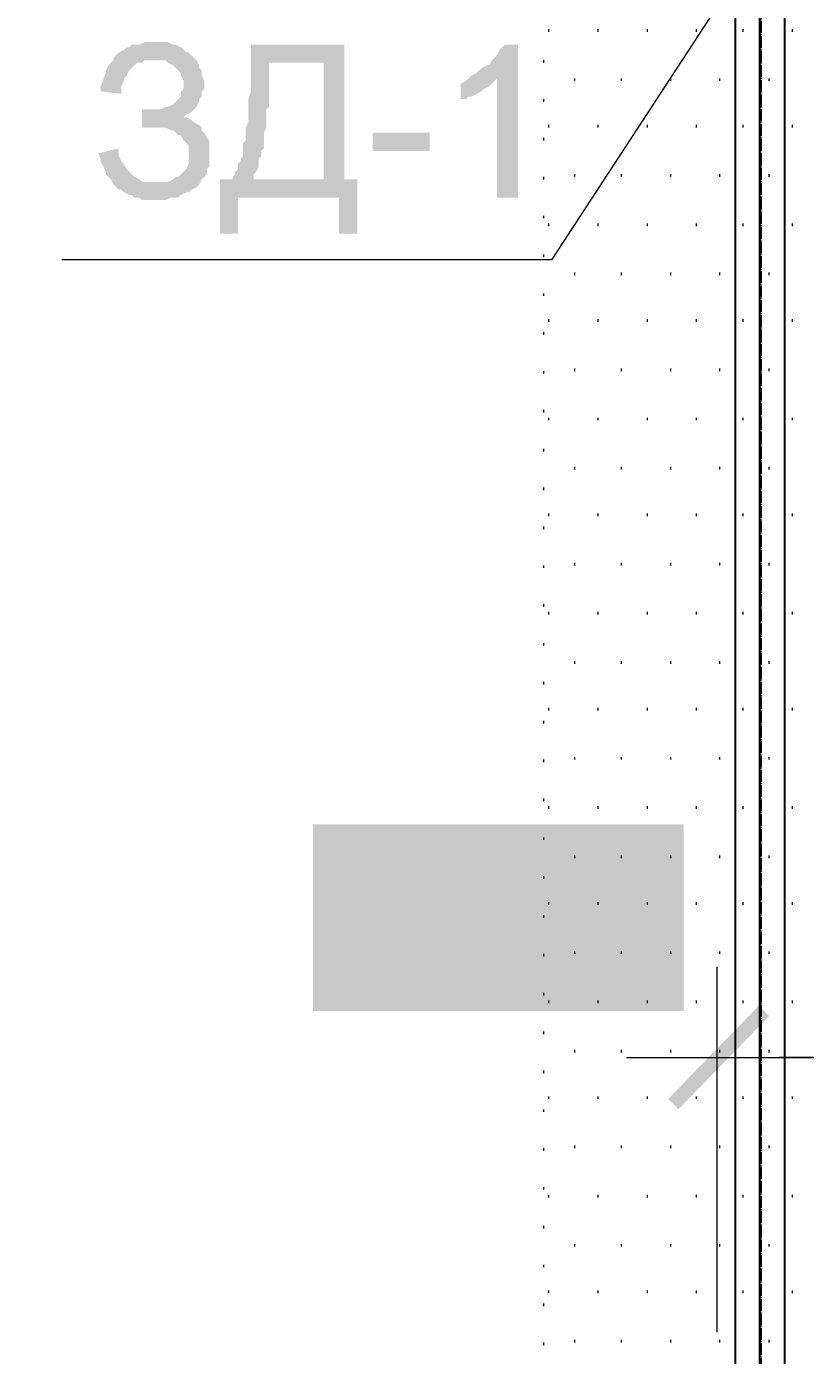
# Model space of a CAD drawing. Header units: millimetres. Extents: x -383313 to -161684, y -117025 to 99224.
# Drawn here: x -331714 to -330442, y -9663 to -7491 of the extents above; entities that cross this region are included whole.
import ezdxf

# ---------------------------------------------------------------- set-up
doc = ezdxf.new("R2010")
doc.units = ezdxf.units.MM
doc.header["$MEASUREMENT"] = 0
doc.linetypes.add('PS-GOST2.303 5', pattern=[24, 20, -1.5, 1, -1.5])
doc.layers.get('Defpoints').update_dxf_attribs({"color": 31})
for name, color, linetype in [('001__КОНСТРУКТИВ__Двери', 13, 'Continuous'), ('001__КОНСТРУКТИВ__размеры внутр.', 7, 'Continuous'), ('PDF_Geometry', 7, 'Continuous'), ('PDF_Solid Fills', 7, 'Continuous'), ('PS_Оси', 5, 'PS-GOST2.303 5')]:
    doc.layers.add(name, color=color, linetype=linetype)
doc.styles.add('PSTUDIO', font='arial.ttf')
doc.dimstyles.new('PS_TICK', dxfattribs={"dimscale": 100, "dimtxt": 2.5, "dimasz": 1, "dimexe": 2, "dimexo": 2, "dimgap": 1, "dimtad": 1, "dimdec": 0, "dimzin": 0, "dimdsep": 46, "dimtxsty": 'PSTUDIO', "dimblk": 'ARCHTICK', "dimcen": 2, "dimdle": 1.5, "dimse1": 1, "dimse2": 1, "dimadec": 0, "dimazin": 0, "dimtfac": 1, "dimtdec": 0, "dimtix": 1, "dimtmove": 1, "dimatfit": 3, "dimldrblk": 'ARCHTICK', "dimfxl": 1, "dimtolj": 1, "dimtzin": 0, "dimarcsym": 0})

# ---------------------------------------------------------------- blocks, each defined once
blk = doc.blocks.new('_ArchTick')
at = {"color": 0, "linetype": 'ByBlock', "const_width": 0.15}
blk.add_lwpolyline([(-0.5, -0.5), (0.5, 0.5)], dxfattribs=at)
blk = doc.blocks.new('*D281')
at = {"layer": '001__КОНСТРУКТИВ__размеры внутр.', "color": 0, "lineweight": -2, "ltscale": 100, "transparency": 16777216}
blk.add_line((-336984.8, -5432.1), (-336984.8, -20232.4), dxfattribs=at)
at = {"layer": 'Defpoints', "color": 0, "ltscale": 100, "transparency": 16777216}
for p in [(-330226.1, -5582.1), (-336984.8, -20082.4), (-335014.1, -20082.4)]:
    blk.add_point(p, dxfattribs=at)
at = {"layer": '001__КОНСТРУКТИВ__размеры внутр.', "color": 0, "lineweight": -2, "ltscale": 100, "transparency": 16777216, "xscale": 100, "yscale": 100, "zscale": 100}
for p, rotation in [((-336984.8, -5582.1), 90), ((-336984.8, -20082.4), 270)]:
    blk.add_blockref('_ArchTick', p, dxfattribs=dict(at, rotation=rotation))
at = {"layer": '001__КОНСТРУКТИВ__размеры внутр.', "color": 0, "ltscale": 100, "transparency": 16777216, "insert": (-337212.4, -12832.2), "char_height": 250, "attachment_point": 5, "rotation": 90, "style": 'PSTUDIO'}
blk.add_mtext('\\A1;14500', dxfattribs=at)
blk = doc.blocks.new('A$Cf5759c35')
at = {"layer": 'PDF_Solid Fills'}
for points in [[(26957.7, 10748.4), (26940.8, 10748.4), (26932.3, 10744.2), (26919.6, 10744.2), (26915.4, 10740), (26911.1, 10740), (26906.9, 10735.7), (26898.4, 10731.5), (26894.2, 10727.3), (26890, 10723), (26890, 10718.8), (26885.7, 10714.6), (26881.5, 10710.3), (26877.3, 10701.9), (26877.3, 10697.6), (26873, 10689.2), (26873, 10684.9), (26868.8, 10676.5), (26868.8, 10668), (26902.7, 10663.8), (26902.7, 10663.8), (26902.7, 10668), (26902.7, 10676.5), (26906.9, 10684.9), (26906.9, 10689.2), (26911.1, 10693.4), (26915.4, 10701.9), (26919.6, 10706.1), (26923.8, 10710.3), (26928.1, 10714.6), (26936.5, 10714.6), (26940.8, 10718.8), (26949.2, 10718.8), (26957.7, 10718.8), (27021.2, 10723), (27017, 10727.3), (27012.7, 10731.5), (27008.5, 10731.5), (27004.3, 10735.7), (27000, 10740), (26991.6, 10744.2), (26987.3, 10744.2), (26978.9, 10748.4), (26970.4, 10748.4), (26966.2, 10748.4)], [(27266.7, 10744.2), (27232.9, 10714.6), (27232.9, 10524.1), (27063.5, 10524.1), (27063.5, 10435.2), (27093.2, 10435.2), (27093.2, 10494.4), (27258.3, 10494.4), (27287.9, 10524.1), (27266.7, 10524.1)], [(27266.7, 10744.2), (27114.3, 10744.2), (27114.3, 10706.1), (27114.3, 10706.1), (27114.3, 10693.4), (27114.3, 10684.9), (27114.3, 10676.5), (27114.3, 10668), (27110.1, 10655.3), (27110.1, 10646.8), (27110.1, 10638.4), (27110.1, 10629.9), (27110.1, 10625.7), (27110.1, 10617.2), (27105.9, 10608.7), (27105.9, 10600.3), (27105.9, 10596), (27105.9, 10587.6), (27101.6, 10583.3), (27101.6, 10574.9), (27101.6, 10570.6), (27101.6, 10562.2), (27097.4, 10557.9), (27097.4, 10553.7), (27093.2, 10549.5), (27093.2, 10545.2), (27093.2, 10541), (27088.9, 10536.8), (27088.9, 10532.5), (27084.7, 10528.3), (27084.7, 10524.1), (27118.6, 10524.1), (27118.6, 10528.3), (27118.6, 10532.5), (27122.8, 10536.8), (27127, 10545.2), (27127, 10549.5), (27127, 10557.9), (27131.3, 10562.2), (27131.3, 10570.6), (27135.5, 10574.9), (27135.5, 10583.3), (27135.5, 10591.8), (27135.5, 10600.3), (27139.7, 10608.7), (27139.7, 10613), (27139.7, 10621.4), (27139.7, 10629.9), (27139.7, 10638.4), (27144, 10642.6), (27144, 10651.1), (27144, 10659.5), (27144, 10668), (27144, 10672.2), (27144, 10680.7), (27144, 10684.9), (27144, 10693.4), (27144, 10697.6), (27144, 10701.9), (27144, 10714.6), (27232.9, 10714.6)], [(27550.4, 10744.2), (27529.2, 10744.2), (27525, 10740), (27520.7, 10735.7), (27516.5, 10727.3), (27512.3, 10723), (27508, 10718.8), (27503.8, 10710.3), (27499.6, 10710.3), (27491.1, 10706.1), (27486.9, 10701.9), (27482.6, 10697.6), (27474.2, 10693.4), (27516.5, 10689.2), (27516.5, 10494.4), (27550.4, 10494.4)], [(27021.2, 10723), (26957.7, 10718.8), (26974.6, 10718.8), (26978.9, 10714.6), (26987.3, 10710.3), (26991.6, 10706.1), (26995.8, 10701.9), (27000, 10697.6), (27000, 10693.4), (27004.3, 10684.9), (27004.3, 10680.7), (27004.3, 10672.2), (27000, 10668), (27000, 10659.5), (26995.8, 10655.3), (26991.6, 10651.1), (26987.3, 10646.8), (26978.9, 10642.6), (26974.6, 10642.6), (26974.6, 10642.6), (26966.2, 10638.4), (26961.9, 10638.4), (26953.5, 10638.4), (26945, 10638.4), (26936.5, 10638.4), (26936.5, 10608.7), (26953.5, 10608.7), (26961.9, 10608.7), (26966.2, 10608.7), (26974.6, 10608.7), (26983.1, 10604.5), (26987.3, 10604.5), (26991.6, 10600.3), (26995.8, 10596), (27000, 10596), (27004.3, 10587.6), (27008.5, 10583.3), (27012.7, 10579.1), (27012.7, 10570.6), (27012.7, 10566.4), (27012.7, 10562.2), (27012.7, 10553.7), (27012.7, 10549.5), (27008.5, 10541), (27004.3, 10536.8), (27000, 10532.5), (26995.8, 10528.3), (26991.6, 10528.3), (26987.3, 10524.1), (26978.9, 10519.8), (26970.4, 10519.8), (26966.2, 10519.8), (26957.7, 10519.8), (26890, 10515.6), (26894.2, 10511.4), (26898.4, 10507.1), (26902.7, 10507.1), (26906.9, 10502.9), (26915.4, 10498.7), (26919.6, 10498.7), (26923.8, 10494.4), (26932.3, 10494.4), (26936.5, 10490.2), (26945, 10490.2), (26949.2, 10490.2), (26957.7, 10490.2), (26961.9, 10490.2), (26970.4, 10490.2), (26974.6, 10490.2), (26983.1, 10494.4), (26991.6, 10494.4), (26995.8, 10494.4), (27000, 10498.7), (27008.5, 10502.9), (27012.7, 10502.9), (27017, 10507.1), (27025.4, 10511.4), (27025.4, 10511.4), (27029.7, 10515.6), (27033.9, 10524.1), (27038.1, 10528.3), (27042.4, 10532.5), (27042.4, 10541), (27046.6, 10545.2), (27046.6, 10553.7), (27046.6, 10557.9), (27046.6, 10566.4), (27046.6, 10566.4), (27046.6, 10574.9), (27046.6, 10579.1), (27046.6, 10587.6), (27042.4, 10591.8), (27038.1, 10600.3), (27033.9, 10604.5), (27033.9, 10608.7), (27029.7, 10613), (27021.2, 10617.2), (27017, 10621.4), (27008.5, 10625.7), (27004.3, 10625.7), (27004.3, 10625.7), (27008.5, 10629.9), (27017, 10634.1), (27021.2, 10638.4), (27025.4, 10642.6), (27029.7, 10651.1), (27029.7, 10655.3), (27033.9, 10659.5), (27033.9, 10668), (27038.1, 10672.2), (27038.1, 10680.7), (27038.1, 10684.9), (27033.9, 10693.4), (27033.9, 10701.9), (27029.7, 10706.1), (27029.7, 10710.3), (27025.4, 10718.8)], [(27474.2, 10693.4), (27469.9, 10689.2), (27465.7, 10684.9), (27457.2, 10680.7), (27457.2, 10651.1), (27457.2, 10655.3), (27465.7, 10655.3), (27469.9, 10659.5), (27474.2, 10659.5), (27482.6, 10663.8), (27491.1, 10668), (27491.1, 10668), (27495.3, 10672.2), (27503.8, 10676.5), (27508, 10680.7), (27512.3, 10684.9), (27516.5, 10689.2)], [(26898.4, 10574.9), (26864.6, 10566.4), (26868.8, 10557.9), (26868.8, 10553.7), (26873, 10545.2), (26877.3, 10536.8), (26877.3, 10532.5), (26881.5, 10528.3), (26885.7, 10524.1), (26890, 10515.6), (26957.7, 10519.8), (26949.2, 10519.8), (26945, 10519.8), (26936.5, 10519.8), (26932.3, 10524.1), (26923.8, 10528.3), (26919.6, 10532.5), (26915.4, 10536.8), (26915.4, 10536.8), (26911.1, 10541), (26906.9, 10549.5), (26902.7, 10553.7), (26898.4, 10562.2), (26898.4, 10566.4)], [(27330.2, 9444.6), (27309.1, 9444.6), (27300.6, 9440.3), (27296.4, 9440.3), (27287.9, 9436.1), (27283.7, 9436.1), (27279.4, 9431.9), (27275.2, 9427.6), (27271, 9423.4), (27266.7, 9419.2), (27262.5, 9414.9), (27258.3, 9406.5), (27254, 9402.2), (27254, 9393.8), (27249.8, 9389.5), (27249.8, 9381.1), (27249.8, 9372.6), (27279.4, 9368.4), (27279.4, 9376.8), (27283.7, 9385.3), (27283.7, 9389.5), (27287.9, 9398), (27292.1, 9402.2), (27296.4, 9406.5), (27296.4, 9410.7), (27304.8, 9414.9), (27309.1, 9414.9), (27313.3, 9419.2), (27321.8, 9419.2), (27330.2, 9419.2), (27393.7, 9419.2), (27385.3, 9427.6), (27385.3, 9427.6), (27381, 9431.9), (27376.8, 9431.9), (27372.6, 9436.1), (27364.1, 9440.3), (27359.9, 9440.3), (27351.4, 9444.6), (27347.2, 9444.6), (27338.7, 9444.6)], [(27596.9, 9440.3), (27469.9, 9440.3), (27448.8, 9313.3), (27478.4, 9309.1), (27478.4, 9313.3), (27482.6, 9317.6), (27491.1, 9321.8), (27495.3, 9326), (27495.3, 9326), (27499.6, 9330.3), (27508, 9330.3), (27516.5, 9334.5), (27520.7, 9334.5), (27584.2, 9338.7), (27584.2, 9338.7), (27580, 9343), (27482.6, 9343), (27495.3, 9410.7), (27596.9, 9410.7)], [(27719.7, 9444.6), (27719.7, 9444.6), (27694.3, 9444.6), (27690.1, 9440.3), (27685.8, 9440.3), (27677.4, 9436.1), (27673.1, 9431.9), (27673.1, 9431.9), (27668.9, 9427.6), (27664.7, 9419.2), (27719.7, 9419.2), (27719.7, 9419.2), (27728.2, 9419.2), (27732.4, 9419.2), (27740.9, 9414.9), (27745.1, 9410.7), (27749.3, 9406.5), (27753.6, 9398), (27753.6, 9398), (27757.8, 9393.8), (27757.8, 9389.5), (27762, 9385.3), (27762, 9381.1), (27762, 9376.8), (27766.3, 9368.4), (27766.3, 9359.9), (27766.3, 9355.7), (27766.3, 9347.2), (27766.3, 9338.7), (27766.3, 9326), (27766.3, 9317.6), (27766.3, 9317.6), (27766.3, 9304.9), (27766.3, 9296.4), (27766.3, 9287.9), (27766.3, 9279.5), (27766.3, 9275.2), (27766.3, 9266.8), (27762, 9258.3), (27762, 9254.1), (27762, 9249.8), (27757.8, 9245.6), (27757.8, 9241.4), (27753.6, 9237.1), (27753.6, 9232.9), (27749.3, 9228.7), (27740.9, 9224.4), (27736.6, 9220.2), (27732.4, 9216), (27723.9, 9216), (27719.7, 9216), (27664.7, 9211.7), (27668.9, 9207.5), (27673.1, 9203.3), (27677.4, 9199), (27685.8, 9199), (27690.1, 9194.8), (27698.5, 9194.8), (27702.8, 9190.6), (27711.2, 9190.6), (27719.7, 9190.6), (27719.7, 9190.6), (27728.2, 9190.6), (27732.4, 9190.6), (27740.9, 9194.8), (27745.1, 9194.8), (27753.6, 9199), (27757.8, 9203.3), (27762, 9203.3), (27766.3, 9207.5), (27770.5, 9211.7), (27774.7, 9216), (27779, 9220.2), (27783.2, 9228.7), (27783.2, 9232.9), (27787.4, 9241.4), (27791.7, 9245.6), (27791.7, 9249.8), (27791.7, 9254.1), (27795.9, 9258.3), (27795.9, 9266.8), (27795.9, 9271), (27795.9, 9279.5), (27800.1, 9287.9), (27800.1, 9292.2), (27800.1, 9300.6), (27800.1, 9309.1), (27800.1, 9317.6), (27800.1, 9321.8), (27800.1, 9330.3), (27800.1, 9338.7), (27800.1, 9347.2), (27800.1, 9351.4), (27795.9, 9359.9), (27795.9, 9364.1), (27795.9, 9372.6), (27795.9, 9376.8), (27791.7, 9385.3), (27791.7, 9389.5), (27787.4, 9398), (27783.2, 9402.2), (27783.2, 9410.7), (27779, 9414.9), (27779, 9414.9), (27774.7, 9419.2), (27770.5, 9423.4), (27766.3, 9431.9), (27757.8, 9436.1), (27753.6, 9436.1), (27753.6, 9440.3), (27745.1, 9440.3), (27740.9, 9444.6), (27732.4, 9444.6), (27723.9, 9444.6)], [(27393.7, 9419.2), (27330.2, 9419.2), (27347.2, 9419.2), (27351.4, 9414.9), (27359.9, 9410.7), (27364.1, 9406.5), (27364.1, 9406.5), (27368.3, 9402.2), (27372.6, 9398), (27376.8, 9389.5), (27376.8, 9385.3), (27376.8, 9376.8), (27376.8, 9372.6), (27376.8, 9364.1), (27372.6, 9359.9), (27372.6, 9351.4), (27368.3, 9347.2), (27364.1, 9338.7), (27359.9, 9338.7), (27355.6, 9334.5), (27351.4, 9330.3), (27347.2, 9326), (27342.9, 9317.6), (27338.7, 9313.3), (27334.5, 9309.1), (27326, 9304.9), (27321.8, 9300.6), (27313.3, 9292.2), (27309.1, 9287.9), (27300.6, 9283.7), (27296.4, 9275.2), (27287.9, 9271), (27283.7, 9266.8), (27279.4, 9262.5), (27275.2, 9258.3), (27271, 9254.1), (27266.7, 9249.8), (27262.5, 9245.6), (27258.3, 9241.4), (27254, 9232.9), (27254, 9228.7), (27249.8, 9220.2), (27245.6, 9216), (27245.6, 9216), (27245.6, 9207.5), (27245.6, 9203.3), (27241.3, 9194.8), (27410.7, 9194.8), (27410.7, 9224.4), (27287.9, 9224.4), (27287.9, 9224.4), (27287.9, 9228.7), (27292.1, 9237.1), (27300.6, 9241.4), (27300.6, 9241.4), (27304.8, 9245.6), (27309.1, 9249.8), (27313.3, 9254.1), (27321.8, 9258.3), (27326, 9266.8), (27334.5, 9271), (27334.5, 9275.2), (27342.9, 9279.5), (27351.4, 9283.7), (27355.6, 9292.2), (27359.9, 9296.4), (27364.1, 9300.6), (27372.6, 9304.9), (27376.8, 9309.1), (27376.8, 9313.3), (27381, 9317.6), (27385.3, 9317.6), (27389.5, 9326), (27393.7, 9330.3), (27398, 9334.5), (27398, 9343), (27402.2, 9347.2), (27402.2, 9351.4), (27406.4, 9355.7), (27406.4, 9364.1), (27406.4, 9368.4), (27406.4, 9376.8), (27406.4, 9376.8), (27406.4, 9385.3), (27406.4, 9389.5), (27406.4, 9398), (27402.2, 9402.2), (27398, 9410.7), (27398, 9414.9)], [(27664.7, 9419.2), (27660.4, 9414.9), (27656.2, 9410.7), (27652, 9402.2), (27647.7, 9398), (27647.7, 9389.5), (27643.5, 9389.5), (27643.5, 9381.1), (27643.5, 9376.8), (27639.3, 9368.4), (27639.3, 9364.1), (27639.3, 9355.7), (27639.3, 9351.4), (27639.3, 9343), (27639.3, 9334.5), (27635, 9326), (27635, 9317.6), (27635, 9313.3), (27635, 9304.9), (27639.3, 9296.4), (27639.3, 9287.9), (27639.3, 9279.5), (27639.3, 9271), (27639.3, 9266.8), (27643.5, 9258.3), (27643.5, 9254.1), (27647.7, 9245.6), (27647.7, 9241.4), (27652, 9237.1), (27652, 9228.7), (27656.2, 9224.4), (27660.4, 9220.2), (27660.4, 9216), (27664.7, 9211.7), (27719.7, 9216), (27715.5, 9216), (27711.2, 9216), (27702.8, 9220.2), (27698.5, 9220.2), (27694.3, 9224.4), (27685.8, 9228.7), (27681.6, 9237.1), (27681.6, 9237.1), (27681.6, 9241.4), (27677.4, 9245.6), (27677.4, 9249.8), (27673.1, 9254.1), (27673.1, 9262.5), (27673.1, 9266.8), (27668.9, 9275.2), (27668.9, 9283.7), (27668.9, 9292.2), (27668.9, 9300.6), (27668.9, 9309.1), (27668.9, 9317.6), (27668.9, 9326), (27668.9, 9334.5), (27668.9, 9343), (27668.9, 9351.4), (27668.9, 9359.9), (27673.1, 9364.1), (27673.1, 9372.6), (27673.1, 9376.8), (27677.4, 9385.3), (27677.4, 9389.5), (27681.6, 9393.8), (27681.6, 9398), (27685.8, 9402.2), (27690.1, 9406.5), (27694.3, 9410.7), (27698.5, 9414.9), (27702.8, 9419.2), (27711.2, 9419.2), (27719.7, 9419.2)], [(27529.2, 9359.9), (27529.2, 9359.9), (27516.5, 9359.9), (27508, 9355.7), (27499.6, 9355.7), (27495.3, 9351.4), (27491.1, 9347.2), (27482.6, 9343), (27580, 9343), (27575.8, 9347.2), (27567.3, 9351.4), (27563.1, 9355.7), (27558.8, 9355.7), (27550.4, 9359.9), (27546.1, 9359.9), (27537.7, 9359.9)], [(27584.2, 9338.7), (27520.7, 9334.5), (27529.2, 9334.5), (27537.7, 9330.3), (27546.1, 9330.3), (27550.4, 9326), (27554.6, 9321.8), (27558.8, 9317.6), (27563.1, 9313.3), (27567.3, 9309.1), (27571.5, 9304.9), (27571.5, 9296.4), (27575.8, 9292.2), (27575.8, 9283.7), (27575.8, 9275.2), (27575.8, 9275.2), (27575.8, 9271), (27575.8, 9262.5), (27571.5, 9254.1), (27571.5, 9249.8), (27567.3, 9241.4), (27563.1, 9237.1), (27558.8, 9232.9), (27558.8, 9232.9), (27554.6, 9224.4), (27546.1, 9224.4), (27541.9, 9220.2), (27537.7, 9216), (27529.2, 9216), (27520.7, 9216), (27584.2, 9216), (27588.5, 9220.2), (27588.5, 9220.2), (27592.7, 9228.7), (27596.9, 9232.9), (27601.2, 9237.1), (27601.2, 9245.6), (27605.4, 9249.8), (27605.4, 9258.3), (27605.4, 9266.8), (27609.6, 9271), (27609.6, 9279.5), (27609.6, 9283.7), (27605.4, 9287.9), (27605.4, 9296.4), (27605.4, 9304.9), (27601.2, 9309.1), (27601.2, 9317.6), (27596.9, 9321.8), (27592.7, 9326), (27588.5, 9334.5)], [(27474.2, 9262.5), (27440.3, 9258.3), (27444.5, 9258.3), (27444.5, 9241.4), (27448.8, 9237.1), (27448.8, 9228.7), (27453, 9224.4), (27457.2, 9220.2), (27461.5, 9216), (27465.7, 9211.7), (27469.9, 9207.5), (27474.2, 9203.3), (27482.6, 9199), (27486.9, 9194.8), (27495.3, 9194.8), (27499.6, 9194.8), (27508, 9190.6), (27516.5, 9190.6), (27520.7, 9190.6), (27525, 9190.6), (27529.2, 9190.6), (27537.7, 9190.6), (27546.1, 9194.8), (27550.4, 9194.8), (27558.8, 9199), (27563.1, 9199), (27567.3, 9203.3), (27575.8, 9207.5), (27580, 9211.7), (27584.2, 9216), (27520.7, 9216), (27520.7, 9216), (27516.5, 9216), (27508, 9216), (27503.8, 9220.2), (27495.3, 9224.4), (27491.1, 9228.7), (27486.9, 9232.9), (27482.6, 9237.1), (27482.6, 9241.4), (27478.4, 9249.8), (27474.2, 9254.1)]]:
    blk.add_hatch(color=8, dxfattribs=at).paths.add_polyline_path(points)
at = {"layer": 'PDF_Geometry', "color": 8, "lineweight": 13}
for points in [[(28003.3, 11002.4), (27605.4, 10392.8), (26805.3, 10392.8)], [(27592.7, 10714.6), (27592.7, 10718.8)], [(27592.7, 10651.1), (27592.7, 10655.3)], [(27592.7, 10587.6), (27592.7, 10591.8)], [(27592.7, 10524.1), (27592.7, 10528.3)], [(27592.7, 10460.6), (27592.7, 10464.8)], [(27592.7, 10397.1), (27592.7, 10401.3)], [(27592.7, 10333.6), (27592.7, 10337.8)], [(27592.7, 10270.1), (27592.7, 10274.3)], [(27592.7, 10206.6), (27592.7, 10210.8)], [(27592.7, 10143.1), (27592.7, 10147.3)], [(27592.7, 10079.6), (27592.7, 10083.8)], [(27592.7, 10016.1), (27592.7, 10020.3)], [(27592.7, 9952.6), (27592.7, 9956.8)], [(27592.7, 9889.1), (27592.7, 9893.3)], [(27592.7, 9825.6), (27592.7, 9829.8)], [(27592.7, 9762.1), (27592.7, 9766.3)], [(27592.7, 9698.6), (27592.7, 9702.8)], [(27592.7, 9635.1), (27592.7, 9639.3)], [(27592.7, 9571.6), (27592.7, 9575.8)], [(27592.7, 9508.1), (27592.7, 9512.3)], [(27592.7, 9444.6), (27592.7, 9448.8)], [(27592.7, 9381.1), (27592.7, 9385.3)], [(27592.7, 9317.6), (27592.7, 9321.8)], [(27592.7, 9254.1), (27592.7, 9258.3)], [(27876.3, 8640.2), (27876.3, 9237.1)], [(27592.7, 9190.6), (27592.7, 9194.8)], [(27592.7, 9127.1), (27592.7, 9131.3)], [(27728.2, 9089), (28278.5, 9089)], [(28126.1, 9089), (27977.9, 9089)], [(27592.7, 9063.6), (27592.7, 9067.8)], [(27592.7, 9000.1), (27592.7, 9004.3)], [(27592.7, 8936.6), (27592.7, 8940.8)], [(27592.7, 8873.1), (27592.7, 8877.3)], [(27592.7, 8809.6), (27592.7, 8813.8)], [(27592.7, 8746.1), (27592.7, 8750.3)], [(27592.7, 8682.6), (27592.7, 8686.8)], [(27592.7, 8619.1), (27592.7, 8623.3)]]:
    blk.add_lwpolyline(points, dxfattribs=at)
at = {"layer": 'PDF_Geometry', "color": 8, "lineweight": 9}
for points in [[(27601.2, 10765.4), (27601.2, 10769.6)], [(27681.6, 10765.4), (27681.6, 10769.6)], [(27762, 10765.4), (27762, 10769.6)], [(27842.5, 10765.4), (27842.5, 10769.6)], [(27918.7, 10765.4), (27918.7, 10769.6)], [(27999.1, 10765.4), (27999.1, 10769.6)], [(27643.5, 10684.9), (27643.5, 10689.2)], [(27719.7, 10684.9), (27719.7, 10689.2)], [(27800.1, 10684.9), (27800.1, 10689.2)], [(27880.6, 10684.9), (27880.6, 10689.2)], [(27961, 10684.9), (27961, 10689.2)], [(27601.2, 10608.7), (27601.2, 10613)], [(27681.6, 10608.7), (27681.6, 10613)], [(27762, 10608.7), (27762, 10613)], [(27842.5, 10608.7), (27842.5, 10613)], [(27918.7, 10608.7), (27918.7, 10613)], [(27999.1, 10608.7), (27999.1, 10613)], [(27643.5, 10528.3), (27643.5, 10532.5)], [(27719.7, 10528.3), (27719.7, 10532.5)], [(27800.1, 10528.3), (27800.1, 10532.5)], [(27880.6, 10528.3), (27880.6, 10532.5)], [(27961, 10528.3), (27961, 10532.5)], [(27601.2, 10447.9), (27601.2, 10452.1)], [(27681.6, 10447.9), (27681.6, 10452.1)], [(27762, 10447.9), (27762, 10452.1)], [(27842.5, 10447.9), (27842.5, 10452.1)], [(27918.7, 10447.9), (27918.7, 10452.1)], [(27999.1, 10447.9), (27999.1, 10452.1)], [(27643.5, 10367.4), (27643.5, 10371.7)], [(27719.7, 10367.4), (27719.7, 10371.7)], [(27800.1, 10367.4), (27800.1, 10371.7)], [(27880.6, 10367.4), (27880.6, 10371.7)], [(27961, 10367.4), (27961, 10371.7)], [(27601.2, 10291.2), (27601.2, 10295.5)], [(27681.6, 10291.2), (27681.6, 10295.5)], [(27762, 10291.2), (27762, 10295.5)], [(27842.5, 10291.2), (27842.5, 10295.5)], [(27918.7, 10291.2), (27918.7, 10295.5)], [(27999.1, 10291.2), (27999.1, 10295.5)], [(27643.5, 10210.8), (27643.5, 10215)], [(27719.7, 10210.8), (27719.7, 10215)], [(27800.1, 10210.8), (27800.1, 10215)], [(27880.6, 10210.8), (27880.6, 10215)], [(27961, 10210.8), (27961, 10215)], [(27601.2, 10130.4), (27601.2, 10134.6)], [(27681.6, 10130.4), (27681.6, 10134.6)], [(27762, 10130.4), (27762, 10134.6)], [(27842.5, 10130.4), (27842.5, 10134.6)], [(27918.7, 10130.4), (27918.7, 10134.6)], [(27999.1, 10130.4), (27999.1, 10134.6)], [(27643.5, 10049.9), (27643.5, 10054.2)], [(27719.7, 10049.9), (27719.7, 10054.2)], [(27800.1, 10049.9), (27800.1, 10054.2)], [(27880.6, 10049.9), (27880.6, 10054.2)], [(27961, 10049.9), (27961, 10054.2)], [(27601.2, 9973.7), (27601.2, 9978)], [(27681.6, 9973.7), (27681.6, 9978)], [(27762, 9973.7), (27762, 9978)], [(27842.5, 9973.7), (27842.5, 9978)], [(27918.7, 9973.7), (27918.7, 9978)], [(27999.1, 9973.7), (27999.1, 9978)], [(27643.5, 9893.3), (27643.5, 9897.5)], [(27719.7, 9893.3), (27719.7, 9897.5)], [(27800.1, 9893.3), (27800.1, 9897.5)], [(27880.6, 9893.3), (27880.6, 9897.5)], [(27961, 9893.3), (27961, 9897.5)], [(27601.2, 9812.9), (27601.2, 9817.1)], [(27681.6, 9812.9), (27681.6, 9817.1)], [(27762, 9812.9), (27762, 9817.1)], [(27842.5, 9812.9), (27842.5, 9817.1)], [(27918.7, 9812.9), (27918.7, 9817.1)], [(27999.1, 9812.9), (27999.1, 9817.1)], [(27643.5, 9732.4), (27643.5, 9736.7)], [(27719.7, 9732.4), (27719.7, 9736.7)], [(27800.1, 9732.4), (27800.1, 9736.7)], [(27880.6, 9732.4), (27880.6, 9736.7)], [(27961, 9732.4), (27961, 9736.7)], [(27601.2, 9656.2), (27601.2, 9660.5)], [(27681.6, 9656.2), (27681.6, 9660.5)], [(27762, 9656.2), (27762, 9660.5)], [(27842.5, 9656.2), (27842.5, 9660.5)], [(27918.7, 9656.2), (27918.7, 9660.5)], [(27999.1, 9656.2), (27999.1, 9660.5)], [(27643.5, 9575.8), (27643.5, 9580)], [(27719.7, 9575.8), (27719.7, 9580)], [(27800.1, 9575.8), (27800.1, 9580)], [(27880.6, 9575.8), (27880.6, 9580)], [(27961, 9575.8), (27961, 9580)], [(27601.2, 9495.4), (27601.2, 9499.6)], [(27681.6, 9495.4), (27681.6, 9499.6)], [(27762, 9495.4), (27762, 9499.6)], [(27842.5, 9495.4), (27842.5, 9499.6)], [(27918.7, 9495.4), (27918.7, 9499.6)], [(27999.1, 9495.4), (27999.1, 9499.6)], [(27643.5, 9414.9), (27643.5, 9419.2)], [(27719.7, 9414.9), (27719.7, 9419.2)], [(27800.1, 9414.9), (27800.1, 9419.2)], [(27880.6, 9414.9), (27880.6, 9419.2)], [(27961, 9414.9), (27961, 9419.2)], [(27601.2, 9338.7), (27601.2, 9343)], [(27681.6, 9338.7), (27681.6, 9343)], [(27762, 9338.7), (27762, 9343)], [(27842.5, 9338.7), (27842.5, 9343)], [(27918.7, 9338.7), (27918.7, 9343)], [(27999.1, 9338.7), (27999.1, 9343)], [(27643.5, 9258.3), (27643.5, 9262.5)], [(27719.7, 9258.3), (27719.7, 9262.5)], [(27800.1, 9258.3), (27800.1, 9262.5)], [(27880.6, 9258.3), (27880.6, 9262.5)], [(27961, 9258.3), (27961, 9262.5)], [(27601.2, 9177.9), (27601.2, 9182.1)], [(27681.6, 9177.9), (27681.6, 9182.1)], [(27762, 9177.9), (27762, 9182.1)], [(27842.5, 9177.9), (27842.5, 9182.1)], [(27918.7, 9177.9), (27918.7, 9182.1)], [(27999.1, 9177.9), (27999.1, 9182.1)], [(27643.5, 9097.4), (27643.5, 9101.7)], [(27719.7, 9097.4), (27719.7, 9101.7)], [(27800.1, 9097.4), (27800.1, 9101.7)], [(27880.6, 9097.4), (27880.6, 9101.7)], [(27961, 9097.4), (27961, 9101.7)], [(27601.2, 9021.2), (27601.2, 9025.5)], [(27681.6, 9021.2), (27681.6, 9025.5)], [(27762, 9021.2), (27762, 9025.5)], [(27842.5, 9021.2), (27842.5, 9025.5)], [(27918.7, 9021.2), (27918.7, 9025.5)], [(27999.1, 9021.2), (27999.1, 9025.5)], [(27643.5, 8940.8), (27643.5, 8945)], [(27719.7, 8940.8), (27719.7, 8945)], [(27800.1, 8940.8), (27800.1, 8945)], [(27880.6, 8940.8), (27880.6, 8945)], [(27961, 8940.8), (27961, 8945)], [(27601.2, 8860.4), (27601.2, 8864.6)], [(27681.6, 8860.4), (27681.6, 8864.6)], [(27762, 8860.4), (27762, 8864.6)], [(27842.5, 8860.4), (27842.5, 8864.6)], [(27918.7, 8860.4), (27918.7, 8864.6)], [(27999.1, 8860.4), (27999.1, 8864.6)], [(27643.5, 8779.9), (27643.5, 8784.2)], [(27719.7, 8779.9), (27719.7, 8784.2)], [(27800.1, 8779.9), (27800.1, 8784.2)], [(27880.6, 8779.9), (27880.6, 8784.2)], [(27961, 8779.9), (27961, 8784.2)], [(27601.2, 8703.7), (27601.2, 8708)], [(27681.6, 8703.7), (27681.6, 8708)], [(27762, 8703.7), (27762, 8708)], [(27842.5, 8703.7), (27842.5, 8708)], [(27918.7, 8703.7), (27918.7, 8708)], [(27999.1, 8703.7), (27999.1, 8708)], [(27643.5, 8623.3), (27643.5, 8627.5)], [(27719.7, 8623.3), (27719.7, 8627.5)], [(27800.1, 8623.3), (27800.1, 8627.5)], [(27880.6, 8623.3), (27880.6, 8627.5)], [(27961, 8623.3), (27961, 8627.5)]]:
    blk.add_lwpolyline(points, dxfattribs=at)
at = {"layer": 'PDF_Solid Fills', "color": 8, "lineweight": 13}
for points in [[(27313.3, 10570.6), (27313.3, 10600.3), (27406.4, 10570.6), (27406.4, 10600.3)], [(27287.9, 10524.1), (27258.3, 10494.4), (27287.9, 10435.2), (27258.3, 10435.2)], [(27215.9, 9470), (27215.9, 9165.2), (27821.3, 9470)], [(27215.9, 9165.2), (27821.3, 9470), (27821.3, 9165.2)], [(27944.1, 9173.6), (27812.8, 9004.3), (27795.9, 9021.2)], [(27961, 9156.7), (27944.1, 9173.6), (27812.8, 9004.3)]]:
    blk.add_solid(points, dxfattribs=at)

msp = doc.modelspace()

# ---------------------------------------------------------------- linework, layer by layer
at = {"layer": '001__КОНСТРУКТИВ__Двери', "ltscale": 100}
msp.add_line((-330516.05882, -9832.0977), (-330516.05882, -7332.0977), dxfattribs=at)
msp.add_lwpolyline([(-330556.05882, -7332.0977), (-330476.05882, -7332.0977), (-330476.05882, -9832.0977), (-330556.05882, -9832.0977)], close=True, dxfattribs=at)
at = {"layer": 'PS_Оси'}
msp.add_lwpolyline([(-330514.05882, -24012.91133), (-330514.05882, -23582.0977), (-330514.05882, -17582.0977), (-330514.05882, -11582.0977), (-330514.05882, -5582.0977), (-330514.05882, -582.3977), (-330514.05882, 2825.4576)], dxfattribs=at)

# ---------------------------------------------------------------- block references
at = {"ltscale": 100}
msp.add_blockref('A$Cf5759c35', (-358461.97282, -18264.93104), dxfattribs=at)

# ---------------------------------------------------------------- dimensions: what is measured, and where the dimension line sits
at = {"layer": '001__КОНСТРУКТИВ__размеры внутр.', "ltscale": 100}
dim = msp.add_linear_dim(base=(-336984.76537, -20082.3977), p1=(-330226.05882, -5582.0977), p2=(-335014.05882, -20082.3977), angle=90, dimstyle='PS_TICK', dxfattribs=at)
dim.commit()
dim.dimension.update_dxf_attribs({"geometry": '*D281', "text_midpoint": (-337212.40862, -12832.2477)})

doc.saveas('drawing.dxf')
